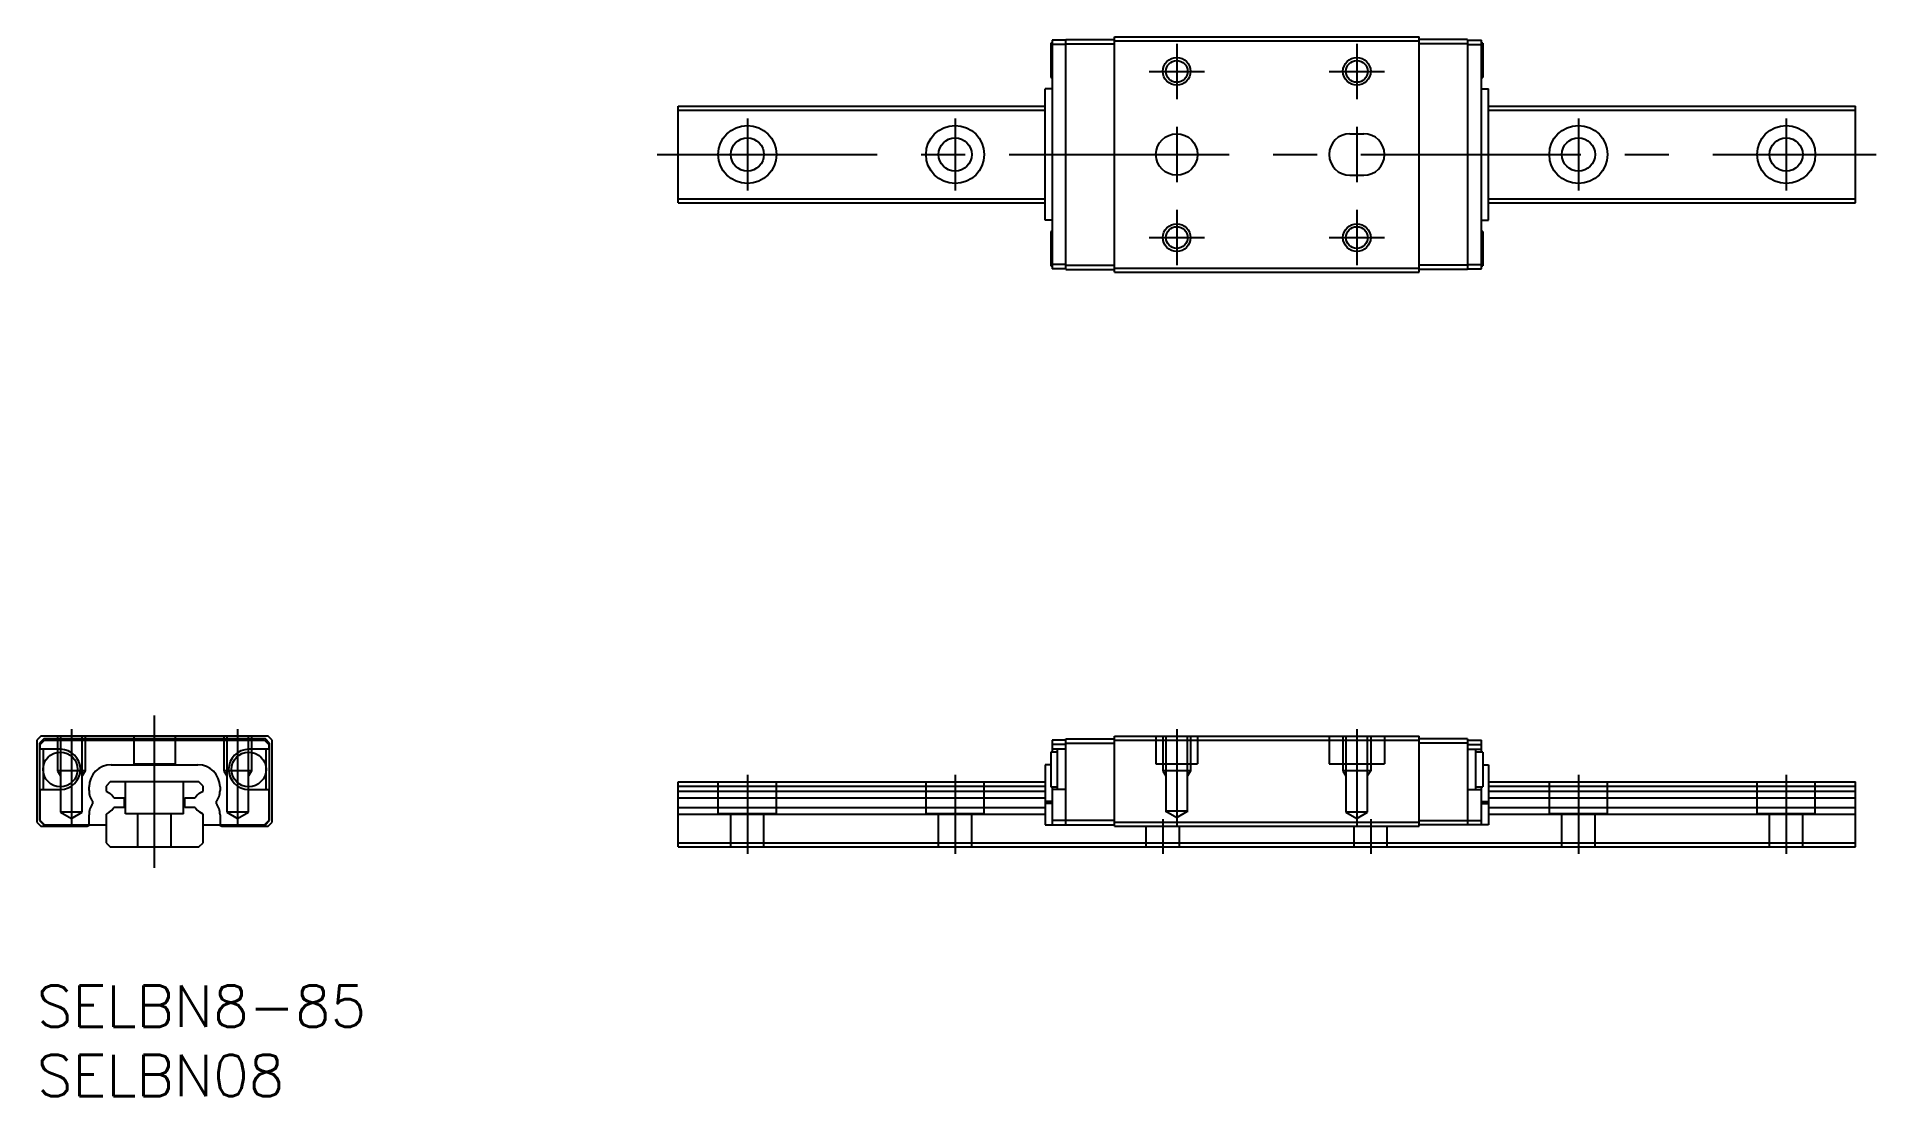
# Model space of a CAD drawing. Extents: x 0 to 133, y -8 to 68.
import ezdxf

# ---------------------------------------------------------------- set-up
doc = ezdxf.new("R2010")
doc.units = 0
doc.header["$LTSCALE"] = 0.5
doc.linetypes.add('CENTER', pattern=[50.8, 31.75, -6.35, 6.35, -6.35])
doc.linetypes.add('DASHED', pattern=[19.05, 12.7, -6.35])
for name, color, linetype in [('MSM_CENTER', 1, 'CENTER'), ('MSM_CONTINUOUS', 7, 'CONTINUOUS'), ('MSM_DASHED', 4, 'DASHED'), ('MSM_NARROW', 5, 'CONTINUOUS'), ('MSM_PART_NUMBER', 7, 'CONTINUOUS')]:
    doc.layers.add(name, color=color, linetype=linetype)
doc.styles.get("Standard").update_dxf_attribs({"font": 'txt.shx', "height": 1, "bigfont": 'bigfont.shx'})

# ---------------------------------------------------------------- blocks, each defined once
blk = doc.blocks.new('*U2')
at = {"layer": 'MSM_PART_NUMBER'}
blk.add_text('SELBN8-85', height=3, dxfattribs=at).set_placement((0, -3))
blk = doc.blocks.new('*U3')
at = {"layer": 'MSM_PART_NUMBER'}
blk.add_text('SELBN08', height=3, dxfattribs=at).set_placement((0, -8))

msp = doc.modelspace()

# ---------------------------------------------------------------- linework, layer by layer
at = {"layer": 'MSM_CENTER'}
for p, q in [((82.3, 68), (82.3, 64)), ((95.3, 68), (95.3, 64)), ((80.3, 66), (84.3, 66)), ((93.3, 66), (97.3, 66)), ((51.3, 62.6), (51.3, 57.4)), ((66.3, 62.6), (66.3, 57.4)), ((111.3, 62.6), (111.3, 57.4)), ((126.3, 62.6), (126.3, 57.4)), ((82.3, 62), (82.3, 58)), ((95.3, 62), (95.3, 58)), ((44.8, 60), (132.8, 60)), ((82.3, 56), (82.3, 52)), ((95.3, 56), (95.3, 52)), ((80.3, 54), (84.3, 54)), ((93.3, 54), (97.3, 54)), ((8.5, 8.5), (8.5, 19.5)), ((2.5, 18.5), (2.5, 11.55)), ((14.5, 18.5), (14.5, 11.55)), ((82.3, 18.5), (82.3, 11.55)), ((95.3, 18.5), (95.3, 11.55)), ((51.3, 15.2), (51.3, 9.5)), ((66.3, 15.2), (66.3, 9.5)), ((111.3, 15.2), (111.3, 9.5)), ((126.3, 15.2), (126.3, 9.5)), ((81.3, 12), (81.3, 9.5)), ((96.3, 12), (96.3, 9.5))]:
    msp.add_line(p, q, dxfattribs=at)
at = {"layer": 'MSM_CONTINUOUS'}
for p, q in [((73.2, 68.05), (73.2, 65.55)), ((73.3, 68.05), (73.2, 68.05)), ((74.3, 68.25), (73.3, 68.25)), ((73.3, 68.25), (73.3, 51.75)), ((74.3, 67.95), (73.3, 67.95)), ((74.3, 68.3), (77.8, 68.3)), ((74.3, 51.7), (74.3, 68.3)), ((74.3, 68), (77.8, 68)), ((77.8, 68.5), (99.8, 68.5)), ((77.8, 51.5), (77.8, 68.5)), ((77.8, 68.2), (99.8, 68.2)), ((99.8, 51.5), (99.8, 68.5)), ((103.3, 68.3), (99.8, 68.3)), ((103.3, 68), (99.8, 68)), ((103.3, 68.3), (103.3, 51.7)), ((103.3, 68.25), (104.3, 68.25)), ((103.3, 67.95), (104.3, 67.95)), ((104.3, 51.75), (104.3, 68.25)), ((104.4, 68.05), (104.3, 68.05)), ((104.4, 68.05), (104.4, 65.55)), ((73.2, 65.55), (73.3, 65.55)), ((104.3, 65.55), (104.4, 65.55)), ((73.3, 64.73), (72.8, 64.73)), ((72.8, 55.27), (72.8, 64.73)), ((104.3, 64.73), (104.8, 64.73)), ((104.8, 55.27), (104.8, 64.73)), ((46.3, 63.5), (72.8, 63.5)), ((46.3, 56.5), (46.3, 63.5)), ((46.3, 63.2), (72.8, 63.2)), ((104.8, 63.5), (131.3, 63.5)), ((104.8, 63.2), (131.3, 63.2)), ((131.3, 56.5), (131.3, 63.5)), ((94.8, 61.5), (95.8, 61.5)), ((94.8, 58.5), (95.8, 58.5)), ((46.3, 56.8), (72.8, 56.8)), ((46.3, 56.5), (72.8, 56.5)), ((104.8, 56.8), (131.3, 56.8)), ((104.8, 56.5), (131.3, 56.5)), ((73.3, 55.27), (72.8, 55.27)), ((73.2, 54.45), (73.2, 51.95)), ((73.3, 54.45), (73.2, 54.45)), ((104.3, 55.27), (104.8, 55.27)), ((104.4, 54.45), (104.3, 54.45)), ((104.4, 54.45), (104.4, 51.95)), ((73.2, 51.95), (73.3, 51.95)), ((74.3, 52.05), (73.3, 52.05)), ((74.3, 52), (77.8, 52)), ((77.8, 51.8), (99.8, 51.8)), ((103.3, 52), (99.8, 52)), ((103.3, 52.05), (104.3, 52.05)), ((104.3, 51.95), (104.4, 51.95)), ((74.3, 51.75), (73.3, 51.75)), ((74.3, 51.7), (77.8, 51.7)), ((77.8, 51.5), (99.8, 51.5)), ((103.3, 51.7), (99.8, 51.7)), ((103.3, 51.75), (104.3, 51.75)), ((0.3, 18), (0, 17.7)), ((0, 17.7), (0, 11.8)), ((0.5, 17.8), (0.2, 17.5)), ((0.2, 17.5), (0.2, 11.9)), ((0.25, 17.4), (0.55, 17.7)), ((0.25, 17.05), (0.25, 17.4)), ((16.7, 18), (0.3, 18)), ((16.5, 17.8), (0.5, 17.8)), ((0.55, 17.7), (16.45, 17.7)), ((16.45, 17.7), (16.75, 17.4)), ((16.8, 17.5), (16.5, 17.8)), ((17, 17.7), (16.7, 18)), ((16.75, 17.4), (16.75, 17.05)), ((16.8, 11.9), (16.8, 17.5)), ((17, 11.8), (17, 17.7)), ((73.3, 17.7), (73.3, 16.85)), ((74.3, 17.7), (73.3, 17.7)), ((74.3, 17.4), (73.3, 17.4)), ((74.3, 11.6), (74.3, 17.8)), ((74.3, 17.8), (77.8, 17.8)), ((74.3, 17.5), (77.8, 17.5)), ((77.8, 18), (99.8, 18)), ((77.8, 11.5), (77.8, 18)), ((77.8, 17.7), (99.8, 17.7)), ((99.8, 11.5), (99.8, 18)), ((103.3, 17.8), (99.8, 17.8)), ((103.3, 17.5), (99.8, 17.5)), ((103.3, 17.8), (103.3, 11.6)), ((103.3, 17.7), (104.3, 17.7)), ((103.3, 17.4), (104.3, 17.4)), ((104.3, 16.85), (104.3, 17.7)), ((1.7, 17.05), (0.25, 17.05)), ((0.45, 17.05), (0.45, 14.15)), ((16.75, 17.05), (15.3, 17.05)), ((16.55, 14.15), (16.55, 17.05)), ((73.7, 16.85), (73.2, 16.85)), ((73.2, 16.85), (73.2, 14.35)), ((74.3, 17.05), (73.3, 17.05)), ((73.7, 14.15), (73.7, 17.05)), ((103.3, 17.05), (104.3, 17.05)), ((103.9, 14.15), (103.9, 17.05)), ((104.4, 16.85), (103.9, 16.85)), ((104.4, 16.85), (104.4, 14.35)), ((5.3, 14.7), (5, 14.4)), ((11.7, 14.7), (5.3, 14.7)), ((5.37, 15.93), (11.63, 15.93)), ((12, 14.4), (11.7, 14.7)), ((46.3, 14.7), (72.8, 14.7)), ((46.3, 10), (46.3, 14.7)), ((73.2, 15.93), (72.8, 15.93)), ((72.8, 15.93), (72.8, 11.6)), ((104.4, 15.93), (104.8, 15.93)), ((104.8, 15.93), (104.8, 11.6)), ((104.8, 14.7), (131.3, 14.7)), ((131.3, 10), (131.3, 14.7)), ((0.25, 14.15), (1.7, 14.15)), ((0.25, 11.9), (0.25, 14.15)), ((3.77, 14.07), (3.77, 14.33)), ((5, 14.4), (5, 14.03)), ((5, 14.03), (5.23, 13.9)), ((5.57, 13.55), (6.3, 13.55)), ((6.3, 13.55), (6.3, 12.85)), ((10.7, 12.85), (10.7, 13.55)), ((10.7, 13.55), (11.43, 13.55)), ((11.77, 13.9), (12, 14.03)), ((12, 14.03), (12, 14.4)), ((13.23, 14.33), (13.23, 14.07)), ((15.3, 14.15), (16.75, 14.15)), ((16.75, 14.15), (16.75, 11.9)), ((46.3, 14.4), (72.8, 14.4)), ((46.3, 14.03), (72.8, 14.03)), ((46.3, 13.55), (72.8, 13.55)), ((73.2, 14.35), (73.7, 14.35)), ((73.3, 14.35), (73.3, 11.6)), ((74.3, 14.15), (73.3, 14.15)), ((103.3, 14.15), (104.3, 14.15)), ((103.9, 14.35), (104.4, 14.35)), ((104.3, 11.6), (104.3, 14.35)), ((104.8, 14.4), (131.3, 14.4)), ((104.8, 14.03), (131.3, 14.03)), ((104.8, 13.55), (131.3, 13.55)), ((3.77, 11.6), (3.77, 12.33)), ((4.05, 13.13), (4.05, 13.27)), ((5.23, 12.5), (5, 12.37)), ((5, 12.37), (5, 10.3)), ((6.3, 12.85), (5.57, 12.85)), ((11.43, 12.85), (10.7, 12.85)), ((12, 12.37), (11.77, 12.5)), ((12, 10.3), (12, 12.37)), ((12.95, 13.27), (12.95, 13.13)), ((13.23, 12.33), (13.23, 11.6)), ((46.3, 12.85), (72.8, 12.85)), ((46.3, 12.37), (72.8, 12.37)), ((73.3, 13.27), (72.8, 13.27)), ((73.3, 13.13), (72.8, 13.13)), ((104.3, 13.27), (104.8, 13.27)), ((104.3, 13.13), (104.8, 13.13)), ((104.8, 12.85), (131.3, 12.85)), ((104.8, 12.37), (131.3, 12.37)), ((0, 11.8), (0.3, 11.5)), ((0.2, 11.9), (0.5, 11.6)), ((0.55, 11.6), (0.25, 11.9)), ((0.3, 11.5), (3.63, 11.5)), ((0.5, 11.6), (5, 11.6)), ((3.63, 11.5), (3.84, 11.6)), ((12, 11.6), (16.5, 11.6)), ((13.16, 11.6), (13.37, 11.5)), ((13.37, 11.5), (16.7, 11.5)), ((16.75, 11.9), (16.45, 11.6)), ((16.5, 11.6), (16.8, 11.9)), ((16.7, 11.5), (17, 11.8)), ((72.8, 11.6), (77.75, 11.6)), ((77.8, 11.9), (73.3, 11.9)), ((77.75, 11.6), (77.75, 11.65)), ((77.75, 11.65), (77.8, 11.65)), ((77.8, 11.8), (99.8, 11.8)), ((77.8, 11.5), (99.8, 11.5)), ((99.8, 11.9), (104.3, 11.9)), ((99.85, 11.65), (99.8, 11.65)), ((99.85, 11.65), (99.85, 11.6)), ((104.8, 11.6), (99.85, 11.6)), ((5, 10.3), (5.3, 10)), ((5.3, 10), (11.7, 10)), ((11.7, 10), (12, 10.3)), ((46.3, 10.3), (131.3, 10.3)), ((46.3, 10), (131.3, 10))]:
    msp.add_line(p, q, dxfattribs=at)
for centre, radius in [((82.3, 66), 0.784), ((95.3, 66), 0.784), ((51.3, 60), 2.1), ((51.3, 60), 1.2), ((66.3, 60), 2.1), ((66.3, 60), 1.2), ((82.3, 60), 1.5), ((111.3, 60), 2.1), ((111.3, 60), 1.2), ((126.3, 60), 2.1), ((126.3, 60), 1.2), ((82.3, 54), 0.784), ((95.3, 54), 0.784), ((1.7, 15.6), 1.25), ((15.3, 15.6), 1.25)]:
    msp.add_circle(centre, radius, dxfattribs=at)
for centre, radius, start, end in [((94.8, 60), 1.5, 90, 270), ((95.8, 60), 1.5, 270, 90), ((1.7, 15.6), 1.45, 270, 90), ((15.3, 15.6), 1.45, 90, 270), ((5.37, 14.33), 1.6, 90, 180), ((11.63, 14.33), 1.6, 0, 90), ((5.07, 14.07), 1.3, 180, 217.958), ((4.79, 13.14), 0.875, 27.7195, 60.0003), ((12.21, 13.14), 0.875, 119.9997, 152.2805), ((11.93, 14.07), 1.3, 322.042, 0), ((5.07, 12.33), 1.3, 142.042, 180), ((4.79, 13.26), 0.875, 299.9997, 332.2805), ((12.21, 13.26), 0.875, 207.7195, 240.0003), ((11.93, 12.33), 1.3, 0, 37.958)]:
    msp.add_arc(centre, radius, start, end, dxfattribs=at)
at = {"layer": 'MSM_DASHED'}
for p, q in [((1.5, 18), (1.5, 15.5)), ((1.72, 18), (1.72, 12.5)), ((3.28, 12.5), (3.28, 18)), ((3.5, 18), (3.5, 15.5)), ((7, 18), (7, 16)), ((10, 18), (10, 16)), ((13.5, 18), (13.5, 15.5)), ((13.72, 18), (13.72, 12.5)), ((15.28, 12.5), (15.28, 18)), ((15.5, 18), (15.5, 15.5)), ((80.8, 18), (80.8, 16)), ((81.3, 18), (81.3, 15.5)), ((81.51, 18), (81.51, 12.5)), ((83.08, 12.5), (83.08, 18)), ((83.3, 18), (83.3, 15.5)), ((83.8, 18), (83.8, 16)), ((93.3, 18), (93.3, 16)), ((94.3, 18), (94.3, 15.5)), ((94.51, 18), (94.51, 12.5)), ((96.08, 12.5), (96.08, 18)), ((96.3, 18), (96.3, 15.5)), ((97.3, 18), (97.3, 16)), ((7, 16), (10, 16)), ((80.8, 16), (83.8, 16)), ((93.3, 16), (97.3, 16)), ((1.5, 15.5), (1.72, 15.13)), ((3.5, 15.5), (1.5, 15.5)), ((3.5, 15.5), (3.28, 15.13)), ((6.4, 12.4), (6.4, 14.7)), ((10.6, 12.4), (10.6, 14.7)), ((13.5, 15.5), (13.72, 15.13)), ((15.5, 15.5), (13.5, 15.5)), ((15.5, 15.5), (15.28, 15.13)), ((49.2, 12.4), (49.2, 14.7)), ((53.4, 12.4), (53.4, 14.7)), ((64.2, 12.4), (64.2, 14.7)), ((68.4, 12.4), (68.4, 14.7)), ((81.3, 15.5), (81.51, 15.13)), ((83.3, 15.5), (81.3, 15.5)), ((83.3, 15.5), (83.08, 15.13)), ((94.3, 15.5), (94.51, 15.13)), ((96.3, 15.5), (94.3, 15.5)), ((96.3, 15.5), (96.08, 15.13)), ((109.2, 12.4), (109.2, 14.7)), ((113.4, 12.4), (113.4, 14.7)), ((124.2, 12.4), (124.2, 14.7)), ((128.4, 12.4), (128.4, 14.7)), ((1.72, 12.5), (2.5, 12.05)), ((3.28, 12.5), (1.72, 12.5)), ((2.5, 12.05), (3.28, 12.5)), ((10.6, 12.4), (6.4, 12.4)), ((7.3, 10), (7.3, 12.4)), ((9.7, 10), (9.7, 12.4)), ((13.72, 12.5), (14.5, 12.05)), ((15.28, 12.5), (13.72, 12.5)), ((14.5, 12.05), (15.28, 12.5)), ((53.4, 12.4), (49.2, 12.4)), ((50.1, 10), (50.1, 12.4)), ((52.5, 10), (52.5, 12.4)), ((68.4, 12.4), (64.2, 12.4)), ((65.1, 10), (65.1, 12.4)), ((67.5, 10), (67.5, 12.4)), ((81.51, 12.58), (82.3, 12.13)), ((83.08, 12.58), (81.51, 12.58)), ((82.3, 12.13), (83.08, 12.58)), ((94.51, 12.5), (95.3, 12.05)), ((96.08, 12.5), (94.51, 12.5)), ((95.3, 12.05), (96.08, 12.5)), ((113.4, 12.4), (109.2, 12.4)), ((110.1, 10), (110.1, 12.4)), ((112.5, 10), (112.5, 12.4)), ((128.4, 12.4), (124.2, 12.4)), ((125.1, 10), (125.1, 12.4)), ((127.5, 10), (127.5, 12.4)), ((80.1, 10), (80.1, 11.5)), ((82.5, 10), (82.5, 11.5)), ((95.1, 10), (95.1, 11.5)), ((97.5, 10), (97.5, 11.5))]:
    msp.add_line(p, q, dxfattribs=at)
at = {"layer": 'MSM_NARROW'}
for centre in [(82.3, 66), (95.3, 66), (82.3, 54), (95.3, 54)]:
    msp.add_circle(centre, 1, dxfattribs=at)

# ---------------------------------------------------------------- block references
at = {"layer": 'MSM_CONTINUOUS'}
for name in ['*U2', '*U3']:
    msp.add_blockref(name, (0, 0), dxfattribs=at)

doc.saveas('drawing.dxf')
